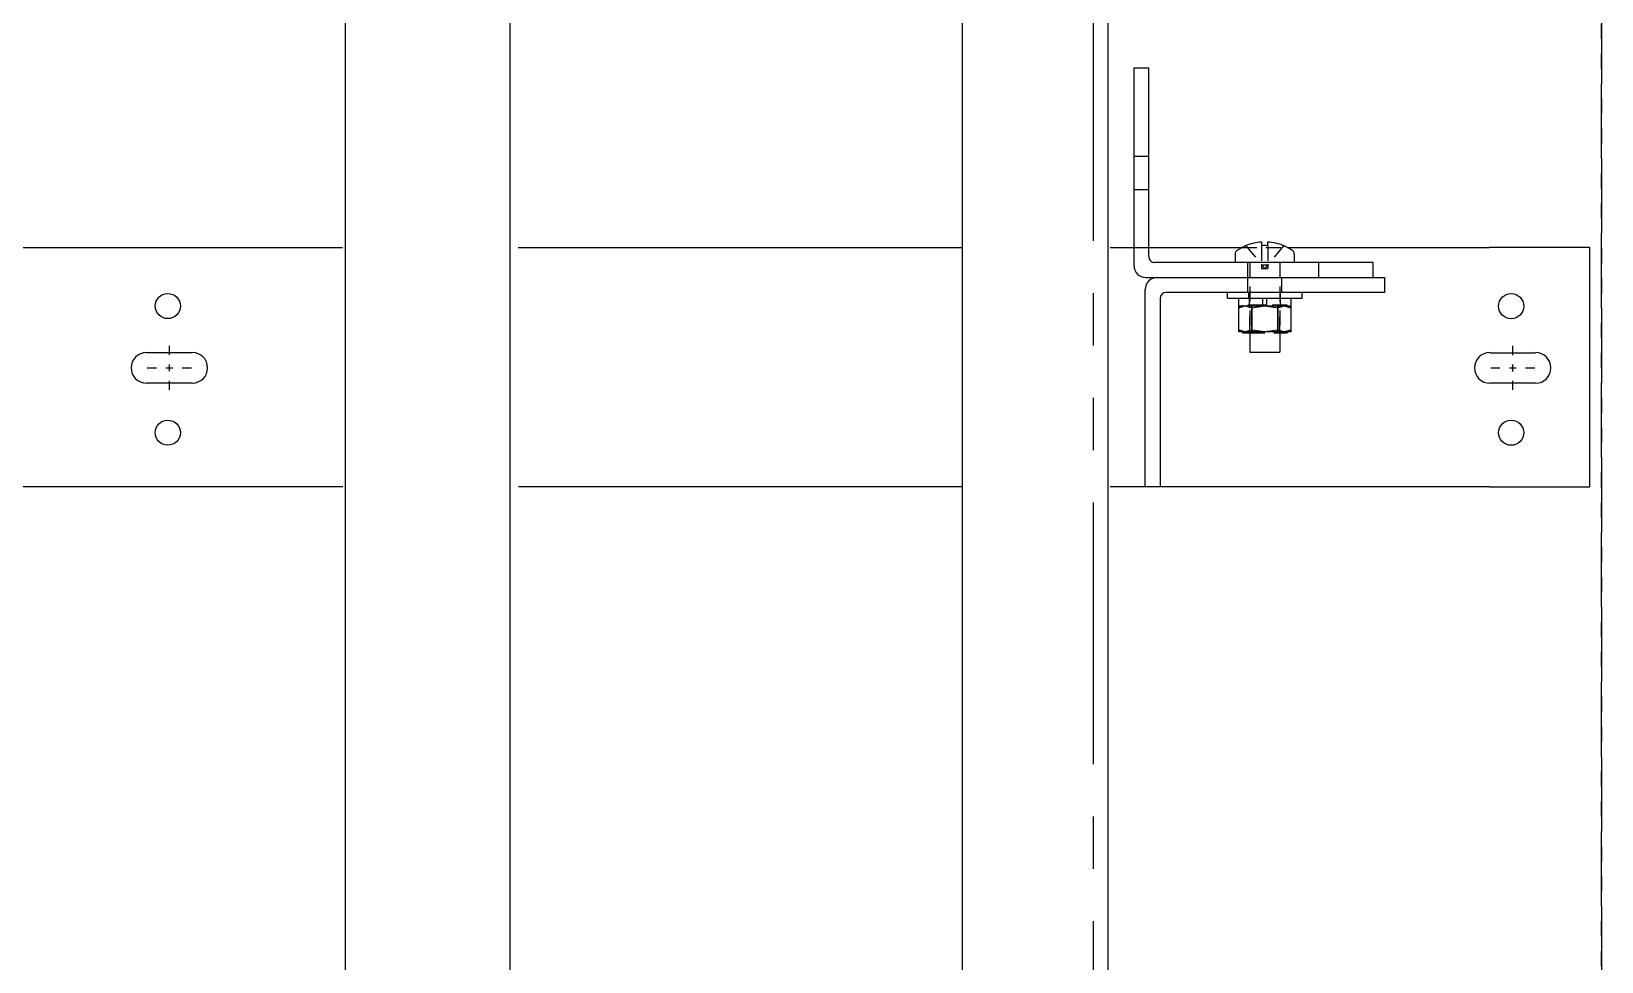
# Model space of a CAD drawing. Header units: inches. Extents: x 93 to 730, y 75 to 542.
# Drawn here: x 140.39 to 157.89, y 218.35 to 228.72 of the extents above; entities that cross this region are included whole.
import ezdxf

# ---------------------------------------------------------------- set-up
doc = ezdxf.new("R2010")
doc.units = ezdxf.units.IN
doc.header["$MEASUREMENT"] = 0
for name, pattern in [('CENTER', [2, 1.25, -0.25, 0.25, -0.25]), ('HIDDEN', [0.375, 0.25, -0.125]), ('PHANTOM', [2.5, 1.25, -0.25, 0.25, -0.25, 0.25, -0.25])]:
    doc.linetypes.add(name, pattern=pattern)
for name, color, linetype in [('AM_HID', 7, 'HIDDEN'), ('AM_VIS', 7, 'Continuous'), ('CEN', 1, 'CENTER'), ('PHANTOM', 4, 'PHANTOM')]:
    doc.layers.add(name, color=color, linetype=linetype)

# ---------------------------------------------------------------- blocks, each defined once
blk = doc.blocks.new('RAIL_BRKT')
for p, q in [((23.806, 2.01), (22.119, 2.01)), ((22.119, -1.99), (23.806, -1.99))]:
    blk.add_line(p, q)
for points in [[(-0.327, 0.256, 0), (0.44, 0.256, 0)], [(-0.327, 0.256, 0), (0.44, 0.256, 0)], [(-0.327, 0.256, 0), (0.44, 0.256, 0)], [(-0.327, 0.256, 0), (0.44, 0.256, 0)], [(22.131, 0.254, 0), (22.897, 0.254, 0)], [(22.131, 0.254, 0), (22.897, 0.254, 0)], [(22.131, 0.254, 0), (22.897, 0.254, 0)], [(22.131, 0.254, 0), (22.897, 0.254, 0)], [(0.44, -0.256, 0), (-0.327, -0.256, 0)], [(0.44, -0.256, 0), (-0.327, -0.256, 0)], [(0.44, -0.256, 0), (-0.327, -0.256, 0)], [(0.44, -0.256, 0), (-0.327, -0.256, 0)], [(22.897, -0.257, 0), (22.131, -0.257, 0)], [(22.897, -0.257, 0), (22.131, -0.257, 0)], [(22.897, -0.257, 0), (22.131, -0.257, 0)], [(22.897, -0.257, 0), (22.131, -0.257, 0)]]:
    blk.add_polyline3d(points)
for centre in [(0.03, 1.033), (22.488, 1.031), (0.03, -1.083), (22.488, -1.084)]:
    blk.add_circle(centre, 0.21)
for centre, major_axis, start_param, end_param in [((-0.327, 0, -2.081), (-0.181, 0.181), -0.785398, 2.356194), ((-0.327, 0, -2.081), (-0.181, 0.181), -0.785398, 2.356194), ((-0.327, 0, -2.081), (-0.181, 0.181), -0.785398, 2.356194), ((-0.327, 0, -2.081), (-0.181, 0.181), -0.785398, 2.356194), ((0.44, 0, -2.081), (0.181, 0.181), 3.926991, 7.068583), ((0.44, 0, -2.081), (0.181, 0.181), 3.926991, 7.068583), ((0.44, 0, -2.081), (0.181, 0.181), 3.926991, 7.068583), ((0.44, 0, -2.081), (0.181, 0.181), 3.926991, 7.068583), ((22.131, -0.001, -2.081), (-0.181, 0.181), -0.785398, 2.356194), ((22.131, -0.001, -2.081), (-0.181, 0.181), -0.785398, 2.356194), ((22.131, -0.001, -2.081), (-0.181, 0.181), -0.785398, 2.356194), ((22.131, -0.001, -2.081), (-0.181, 0.181), -0.785398, 2.356194), ((22.897, -0.001, -2.081), (0.181, 0.181), 3.926991, 7.068583), ((22.897, -0.001, -2.081), (0.181, 0.181), 3.926991, 7.068583), ((22.897, -0.001, -2.081), (0.181, 0.181), 3.926991, 7.068583), ((22.897, -0.001, -2.081), (0.181, 0.181), 3.926991, 7.068583)]:
    blk.add_ellipse(centre, major_axis=major_axis, ratio=1, start_param=start_param, end_param=end_param)
at = {"layer": 'AM_HID'}
for p, q in [((16.181, 3.542), (16.431, 3.542)), ((16.431, 2.979), (16.181, 2.979)), ((16.181, 2.01), (16.431, 2.01)), ((17.985, 2.01), (18.752, 2.01)), ((18.055, 2.042), (18.317, 1.723)), ((18.317, 2.042), (18.317, 1.723)), ((18.683, 2.042), (18.421, 1.723)), ((18.421, 2.042), (18.421, 1.723)), ((18.087, 1.51), (18.087, 1.76)), ((18.119, 1.76), (18.119, 0.603)), ((18.317, 1.723), (18.421, 1.723)), ((18.317, 1.723), (18.317, 1.66)), ((18.317, 1.723), (18.369, 1.66)), ((18.317, 1.66), (18.369, 1.66)), ((18.421, 1.723), (18.369, 1.66)), ((18.369, 1.66), (18.421, 1.66)), ((18.421, 1.723), (18.421, 1.66)), ((18.619, 1.76), (18.619, 0.603)), ((19.275, 1.51), (19.275, 1.76)), ((18.087, 1.26), (18.087, 1.51)), ((18.65, 1.51), (18.65, 1.26)), ((17.994, 1.035), (17.994, 1.051)), ((18.338, 1.051), (17.994, 1.051)), ((18.103, 1.16), (18.103, 1.26)), ((18.11, 1.16), (18.11, 1.035)), ((18.119, 0.603), (18.119, 1.051)), ((18.744, 1.051), (18.4, 1.051)), ((18.619, 0.603), (18.619, 1.051)), ((18.628, 1.16), (18.628, 1.035)), ((18.634, 1.16), (18.634, 1.26)), ((18.744, 1.035), (18.744, 1.051)), ((17.994, 1.035), (17.936, 1.006)), ((17.936, 1.006), (17.936, 1.006)), ((18.152, 1.006), (18.152, 1.006)), ((18.585, 1.006), (18.585, 1.006)), ((18.744, 1.035), (18.802, 1.006)), ((17.936, 0.603), (17.936, 0.632)), ((18.119, 0.587), (18.619, 0.587)), ((18.152, 0.632), (18.152, 0.603)), ((18.152, 0.603), (18.152, 0.632)), ((18.585, 0.632), (18.585, 0.603)), ((18.585, 0.603), (18.585, 0.632)), ((18.802, 0.632), (18.802, 0.603))]:
    blk.add_line(p, q, dxfattribs=at)
for points in [[(17.936, 1.006), (18.044, 1.035)], [(18.044, 1.035), (18.152, 1.006)], [(18.152, 1.006), (18.369, 1.035)], [(18.369, 1.035), (18.585, 1.006)], [(18.585, 1.006), (18.693, 1.035)], [(18.693, 1.035), (18.802, 1.006)]]:
    blk.add_lwpolyline(points, dxfattribs=at)
at = {"layer": 'AM_VIS'}
for p, q in [((16.181, 5.01), (16.181, 1.71)), ((16.431, 5.01), (16.181, 5.01)), ((16.431, 1.86), (16.431, 5.01)), ((18.317, 2.105), (18.317, 2.042)), ((18.421, 2.042), (18.421, 2.105)), ((-12.891, 2.01), (2.953, 2.01)), ((5.888, 2.01), (13.309, 2.01)), ((15.784, 2.01), (16.181, 2.01)), ((16.431, 2.01), (17.985, 2.01)), ((17.875, 1.911), (17.875, 1.76)), ((18.054, 2.044), (18.055, 2.042)), ((18.683, 2.042), (18.684, 2.044)), ((18.752, 2.01), (22.119, 2.01)), ((18.862, 1.911), (18.862, 1.76)), ((23.806, -1.99), (23.806, 2.01)), ((20.181, 1.76), (16.531, 1.76)), ((20.181, 1.51), (20.181, 1.76)), ((16.381, 1.51), (16.569, 1.51)), ((16.569, 1.51), (20.369, 1.51)), ((20.369, 1.51), (20.369, 1.26)), ((16.369, -1.99), (16.369, 1.31)), ((16.619, 1.16), (16.619, -1.99)), ((20.369, 1.26), (16.719, 1.26)), ((17.744, 1.16), (17.744, 1.26)), ((18.369, 1.16), (17.744, 1.16)), ((17.932, 1.16), (17.932, 1.035)), ((18.338, 1.035), (18.338, 1.16)), ((18.4, 1.051), (18.338, 1.051)), ((18.994, 1.16), (18.369, 1.16)), ((18.4, 1.16), (18.4, 1.035)), ((18.805, 1.16), (18.805, 1.035)), ((18.994, 1.16), (18.994, 1.26)), ((17.932, 1.035), (18.338, 1.035)), ((17.936, 0.632), (17.936, 1.035)), ((18.152, 0.632), (18.152, 1.035)), ((18.152, 1.035), (18.152, 0.632)), ((18.338, 1.035), (18.369, 1.035)), ((18.369, 1.035), (18.4, 1.035)), ((18.4, 1.035), (18.805, 1.035)), ((18.585, 0.632), (18.585, 1.035)), ((18.585, 1.035), (18.585, 0.632)), ((18.802, 1.035), (18.802, 0.632)), ((18.802, 1.006), (18.802, 1.006)), ((17.936, 0.632), (17.936, 0.632)), ((17.994, 0.603), (17.936, 0.632)), ((17.994, 0.603), (17.936, 0.603)), ((18.044, 0.603), (17.994, 0.603)), ((17.994, 0.603), (17.994, 0.587)), ((17.994, 0.587), (18.044, 0.587)), ((18.369, 0.603), (18.044, 0.603)), ((18.044, 0.587), (18.119, 0.587)), ((18.119, 0.603), (18.119, 0.26)), ((18.152, 0.632), (18.152, 0.632)), ((18.693, 0.603), (18.369, 0.603)), ((18.585, 0.632), (18.585, 0.632)), ((18.619, 0.603), (18.619, 0.26)), ((18.619, 0.587), (18.744, 0.587)), ((18.744, 0.603), (18.693, 0.603)), ((18.744, 0.603), (18.802, 0.632)), ((18.802, 0.603), (18.744, 0.603)), ((18.744, 0.603), (18.744, 0.587)), ((18.802, 0.632), (18.802, 0.632)), ((18.119, 0.26), (18.619, 0.26)), ((2.958, -1.99), (-12.897, -1.99)), ((13.311, -1.99), (5.892, -1.99)), ((16.369, -1.99), (15.783, -1.99)), ((16.619, -1.99), (16.369, -1.99)), ((22.119, -1.99), (16.619, -1.99))]:
    blk.add_line(p, q, dxfattribs=at)
for points in [[(18.044, 0.603), (17.936, 0.632)], [(18.152, 0.632), (18.044, 0.603)], [(18.369, 0.603), (18.152, 0.632)], [(18.585, 0.632), (18.369, 0.603)], [(18.693, 0.603), (18.585, 0.632)], [(18.802, 0.632), (18.693, 0.603)]]:
    blk.add_lwpolyline(points, dxfattribs=at)
for centre, radius, start, end in [((18.369, 1.308), 0.798, 93.7348, 113.1528), ((18.369, 1.308), 0.798, 66.8472, 86.2652), ((16.531, 1.86), 0.1, 180, 270), ((17.93, 1.911), 0.055, 126.0571, 180), ((18.369, 1.308), 0.8, 113.188, 126.0571), ((18.369, 1.308), 0.8, 53.9429, 66.812), ((18.807, 1.911), 0.055, 0, 53.9429), ((16.381, 1.71), 0.2, 180, 270), ((16.569, 1.31), 0.2, 90, 180), ((16.719, 1.16), 0.1, 90, 180)]:
    blk.add_arc(centre, radius, start, end, dxfattribs=at)
blk.add_ellipse((18.369, 1.45), major_axis=(0.768, 0), ratio=0.773149, start_param=1.503066, end_param=1.638527, dxfattribs=at)
at = {"layer": 'CEN', "linetype": 'CENTER'}
for p, q in [((0.056, 0.216), (0.056, 0.368)), ((22.514, 0.214), (22.514, 0.367)), ((-0.312, 0), (-0.159, 0)), ((0, 0), (0.112, 0)), ((0.056, -0.056), (0.056, 0.056)), ((0.272, 0), (0.424, 0)), ((22.514, -0.058), (22.514, 0.055)), ((0.056, -0.368), (0.056, -0.216)), ((22.146, -0.001), (22.298, -0.001)), ((22.458, -0.001), (22.57, -0.001)), ((22.514, -0.369), (22.514, -0.217)), ((22.73, -0.001), (22.882, -0.001))]:
    blk.add_line(p, q, dxfattribs=at)
blk = doc.blocks.new('3')
for points in [[(75.17899, -114.53905), (77.92899, -114.53905), (77.92899, -185.47905), (75.17899, -185.47905)], [(85.49149, -232.72905), (87.92899, -232.72905), (87.92899, -136.72905), (85.49149, -136.72905)]]:
    blk.add_lwpolyline(points, close=True)
at = {"layer": 'PHANTOM', "linetype": 'PHANTOM', "ltscale": 3.5}
blk.add_lwpolyline([(43.67899, -137.22905), (87.67899, -137.22905), (87.67899, -225.22905), (43.67899, -225.22905)], close=True, dxfattribs=at)
at = {"layer": 'PHANTOM', "linetype": 'PHANTOM'}
blk.add_lwpolyline([(96.17899, -145.22905), (96.17899, -145.22905), (96.17899, -225.22905), (96.17899, -225.22905)], close=True, dxfattribs=at)
blk.add_blockref('RAIL_BRKT', (72.17899, -161.22905))

msp = doc.modelspace()

# ---------------------------------------------------------------- block references
at = {"xscale": 0.6666666666, "yscale": 0.6666666666, "zscale": 0.6666666666}
msp.add_blockref('3', (93.77352, 332.45766), dxfattribs=at)

doc.saveas('drawing.dxf')
